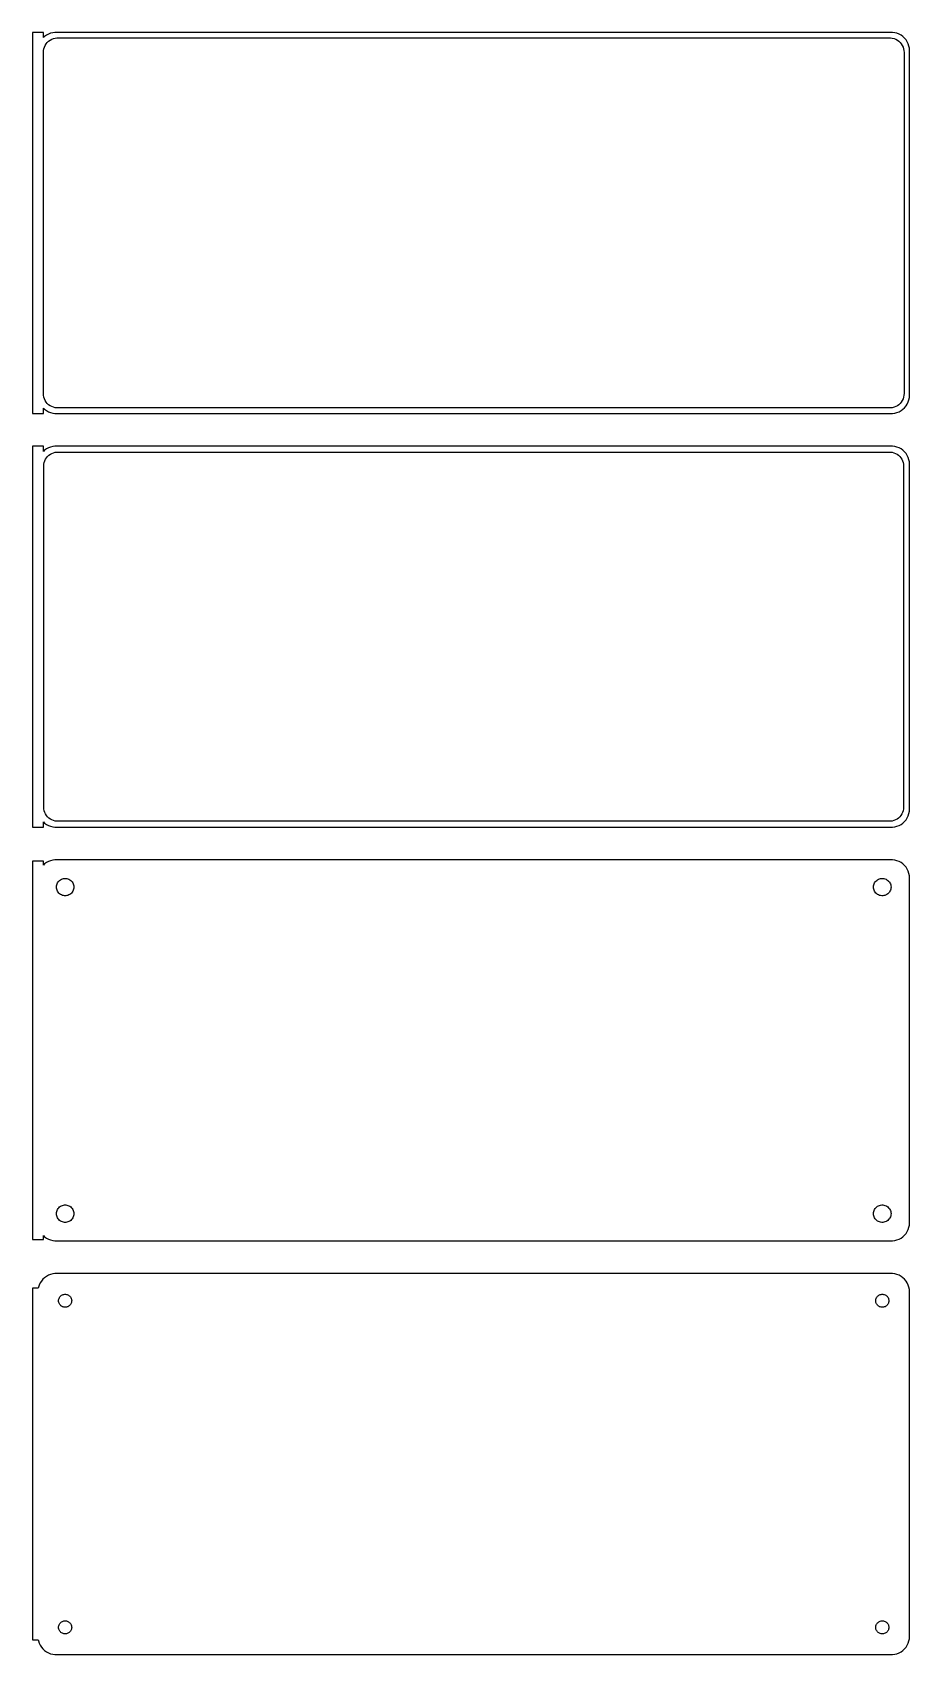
# Model space of a CAD drawing. Header units: metres. Extents: x -122 to 120, y 290 to 736.
import ezdxf

# ---------------------------------------------------------------- set-up
doc = ezdxf.new("R2010")
doc.units = ezdxf.units.M

msp = doc.modelspace()

# ---------------------------------------------------------------- linework, layer by layer
for p, q in [((-118.5, 736.49), (-121.5, 736.49)), ((-121.5, 736.49), (-121.5, 631.51)), ((-118.5, 735.059), (-118.5, 736.49)), ((-118.187, 735.353), (-118.5, 735.059)), ((-117.679, 735.722), (-118.187, 735.353)), ((-118.005, 732.927), (-117.736, 733.351)), ((-117.736, 733.351), (-117.416, 733.738)), ((-117.129, 736.024), (-117.679, 735.722)), ((-117.416, 733.738), (-117.05, 734.082)), ((-116.545, 736.255), (-117.129, 736.024)), ((-117.05, 734.082), (-116.643, 734.377)), ((-116.643, 734.377), (-116.203, 734.619)), ((-115.937, 736.411), (-116.545, 736.255)), ((-116.203, 734.619), (-115.736, 734.804)), ((-115.314, 736.49), (-115.937, 736.411)), ((-115.736, 734.804), (-115.25, 734.929)), ((115.314, 736.49), (-115.314, 736.49)), ((-115.25, 734.929), (-114.751, 734.992)), ((-114.751, 734.992), (114.751, 734.992)), ((114.751, 734.992), (115.25, 734.929)), ((115.25, 734.929), (115.736, 734.804)), ((115.937, 736.411), (115.314, 736.49)), ((115.736, 734.804), (116.203, 734.619)), ((116.545, 736.255), (115.937, 736.411)), ((116.203, 734.619), (116.643, 734.377)), ((117.129, 736.024), (116.545, 736.255)), ((116.643, 734.377), (117.05, 734.082)), ((117.05, 734.082), (117.416, 733.738)), ((117.679, 735.722), (117.129, 736.024)), ((117.416, 733.738), (117.736, 733.351)), ((118.187, 735.353), (117.679, 735.722)), ((117.736, 733.351), (118.005, 732.927)), ((118.645, 734.923), (118.187, 735.353)), ((119.045, 734.439), (118.645, 734.923)), ((119.382, 733.909), (119.045, 734.439)), ((119.649, 733.341), (119.382, 733.909)), ((119.843, 732.743), (119.649, 733.341)), ((-118.5, 731), (-118.468, 731.501)), ((-118.5, 637), (-118.5, 731)), ((-118.468, 731.501), (-118.374, 731.995)), ((-118.374, 731.995), (-118.219, 732.472)), ((-118.219, 732.472), (-118.005, 732.927)), ((118.005, 732.927), (118.219, 732.472)), ((118.219, 732.472), (118.374, 731.995)), ((118.374, 731.995), (118.468, 731.501)), ((118.468, 731.501), (118.5, 731)), ((118.5, 731), (118.5, 637)), ((119.961, 732.127), (119.843, 732.743)), ((120, 731.5), (119.961, 732.127)), ((120, 636.5), (120, 731.5)), ((-118.468, 636.499), (-118.5, 637)), ((-118.374, 636.005), (-118.468, 636.499)), ((-118.219, 635.528), (-118.374, 636.005)), ((-118.005, 635.073), (-118.219, 635.528)), ((-117.736, 634.649), (-118.005, 635.073)), ((118.005, 635.073), (117.736, 634.649)), ((118.219, 635.528), (118.005, 635.073)), ((118.374, 636.005), (118.219, 635.528)), ((118.468, 636.499), (118.374, 636.005)), ((118.5, 637), (118.468, 636.499)), ((119.649, 634.659), (119.843, 635.257)), ((119.843, 635.257), (119.961, 635.873)), ((119.961, 635.873), (120, 636.5)), ((-121.5, 631.51), (-118.5, 631.51)), ((-118.5, 632.941), (-118.187, 632.647)), ((-118.5, 631.51), (-118.5, 632.941)), ((-118.187, 632.647), (-117.679, 632.278)), ((-117.416, 634.262), (-117.736, 634.649)), ((-117.679, 632.278), (-117.129, 631.976)), ((-117.05, 633.918), (-117.416, 634.262)), ((-117.129, 631.976), (-116.545, 631.745)), ((-116.643, 633.623), (-117.05, 633.918)), ((-116.203, 633.381), (-116.643, 633.623)), ((-116.545, 631.745), (-115.937, 631.589)), ((-115.736, 633.196), (-116.203, 633.381)), ((-115.937, 631.589), (-115.314, 631.51)), ((-115.25, 633.071), (-115.736, 633.196)), ((-115.314, 631.51), (115.314, 631.51)), ((-114.751, 633.008), (-115.25, 633.071)), ((114.751, 633.008), (-114.751, 633.008)), ((115.25, 633.071), (114.751, 633.008)), ((115.736, 633.196), (115.25, 633.071)), ((115.314, 631.51), (115.937, 631.589)), ((116.203, 633.381), (115.736, 633.196)), ((115.937, 631.589), (116.545, 631.745)), ((116.643, 633.623), (116.203, 633.381)), ((116.545, 631.745), (117.129, 631.976)), ((117.05, 633.918), (116.643, 633.623)), ((117.416, 634.262), (117.05, 633.918)), ((117.129, 631.976), (117.679, 632.278)), ((117.736, 634.649), (117.416, 634.262)), ((117.679, 632.278), (118.187, 632.647)), ((118.187, 632.647), (118.645, 633.077)), ((118.645, 633.077), (119.045, 633.561)), ((119.045, 633.561), (119.382, 634.091)), ((119.382, 634.091), (119.649, 634.659)), ((-118.5, 622.49), (-121.5, 622.49)), ((-121.5, 622.49), (-121.5, 517.51)), ((-118.5, 621.059), (-118.5, 622.49)), ((-118.187, 621.353), (-118.5, 621.059)), ((-117.679, 621.722), (-118.187, 621.353)), ((-117.129, 622.024), (-117.679, 621.722)), ((-116.545, 622.255), (-117.129, 622.024)), ((-115.937, 622.411), (-116.545, 622.255)), ((-115.314, 622.49), (-115.937, 622.411)), ((115.314, 622.49), (-115.314, 622.49)), ((115.937, 622.411), (115.314, 622.49)), ((116.545, 622.255), (115.937, 622.411)), ((117.129, 622.024), (116.545, 622.255)), ((117.679, 621.722), (117.129, 622.024)), ((118.187, 621.353), (117.679, 621.722)), ((118.645, 620.923), (118.187, 621.353)), ((-118.373, 617), (-118.342, 617.485)), ((-118.373, 523), (-118.373, 617)), ((-118.342, 617.485), (-118.251, 617.963)), ((-118.251, 617.963), (-118.101, 618.426)), ((-118.101, 618.426), (-117.894, 618.866)), ((-117.894, 618.866), (-117.633, 619.276)), ((-117.633, 619.276), (-117.323, 619.651)), ((-117.323, 619.651), (-116.969, 619.984)), ((-116.969, 619.984), (-116.575, 620.27)), ((-116.575, 620.27), (-116.149, 620.504)), ((-116.149, 620.504), (-115.697, 620.683)), ((-115.697, 620.683), (-115.226, 620.804)), ((-115.226, 620.804), (-114.743, 620.865)), ((-114.743, 620.865), (114.743, 620.865)), ((114.743, 620.865), (115.226, 620.804)), ((115.226, 620.804), (115.697, 620.683)), ((115.697, 620.683), (116.149, 620.504)), ((116.149, 620.504), (116.575, 620.27)), ((116.575, 620.27), (116.969, 619.984)), ((116.969, 619.984), (117.323, 619.651)), ((117.323, 619.651), (117.633, 619.276)), ((117.633, 619.276), (117.894, 618.866)), ((117.894, 618.866), (118.101, 618.426)), ((118.101, 618.426), (118.251, 617.963)), ((118.251, 617.963), (118.342, 617.485)), ((118.342, 617.485), (118.373, 617)), ((118.373, 617), (118.373, 523)), ((119.045, 620.439), (118.645, 620.923)), ((119.382, 619.909), (119.045, 620.439)), ((119.649, 619.341), (119.382, 619.909)), ((119.843, 618.743), (119.649, 619.341)), ((119.961, 618.127), (119.843, 618.743)), ((120, 617.5), (119.961, 618.127)), ((120, 522.5), (120, 617.5)), ((-118.342, 522.515), (-118.373, 523)), ((118.373, 523), (118.342, 522.515)), ((-118.5, 518.941), (-118.187, 518.647)), ((-118.5, 517.51), (-118.5, 518.941)), ((-118.251, 522.037), (-118.342, 522.515)), ((-118.101, 521.574), (-118.251, 522.037)), ((-118.187, 518.647), (-117.679, 518.278)), ((-117.894, 521.134), (-118.101, 521.574)), ((-117.633, 520.724), (-117.894, 521.134)), ((-117.323, 520.349), (-117.633, 520.724)), ((-116.969, 520.016), (-117.323, 520.349)), ((-116.575, 519.73), (-116.969, 520.016)), ((-116.149, 519.496), (-116.575, 519.73)), ((-115.697, 519.317), (-116.149, 519.496)), ((-115.226, 519.196), (-115.697, 519.317)), ((-114.743, 519.135), (-115.226, 519.196)), ((114.743, 519.135), (-114.743, 519.135)), ((115.226, 519.196), (114.743, 519.135)), ((115.697, 519.317), (115.226, 519.196)), ((116.149, 519.496), (115.697, 519.317)), ((116.575, 519.73), (116.149, 519.496)), ((116.969, 520.016), (116.575, 519.73)), ((117.323, 520.349), (116.969, 520.016)), ((117.633, 520.724), (117.323, 520.349)), ((117.894, 521.134), (117.633, 520.724)), ((117.679, 518.278), (118.187, 518.647)), ((118.101, 521.574), (117.894, 521.134)), ((118.251, 522.037), (118.101, 521.574)), ((118.187, 518.647), (118.645, 519.077)), ((118.342, 522.515), (118.251, 522.037)), ((118.645, 519.077), (119.045, 519.561)), ((119.045, 519.561), (119.382, 520.091)), ((119.382, 520.091), (119.649, 520.659)), ((119.649, 520.659), (119.843, 521.257)), ((119.843, 521.257), (119.961, 521.873)), ((119.961, 521.873), (120, 522.5)), ((-121.5, 517.51), (-118.5, 517.51)), ((-117.679, 518.278), (-117.129, 517.976)), ((-117.129, 517.976), (-116.545, 517.745)), ((-116.545, 517.745), (-115.937, 517.589)), ((-115.937, 517.589), (-115.314, 517.51)), ((-115.314, 517.51), (115.314, 517.51)), ((115.314, 517.51), (115.937, 517.589)), ((115.937, 517.589), (116.545, 517.745)), ((116.545, 517.745), (117.129, 517.976)), ((117.129, 517.976), (117.679, 518.278)), ((-118.5, 508.115), (-121.5, 508.115)), ((-121.5, 508.115), (-121.5, 403.885)), ((-118.5, 507.059), (-118.5, 508.115)), ((-118.187, 507.353), (-118.5, 507.059)), ((-117.679, 507.722), (-118.187, 507.353)), ((-117.129, 508.024), (-117.679, 507.722)), ((-116.545, 508.255), (-117.129, 508.024)), ((-115.937, 508.411), (-116.545, 508.255)), ((-115.314, 508.49), (-115.937, 508.411)), ((115.314, 508.49), (-115.314, 508.49)), ((115.937, 508.411), (115.314, 508.49)), ((116.545, 508.255), (115.937, 508.411)), ((117.129, 508.024), (116.545, 508.255)), ((117.679, 507.722), (117.129, 508.024)), ((118.187, 507.353), (117.679, 507.722)), ((118.645, 506.923), (118.187, 507.353)), ((119.045, 506.439), (118.645, 506.923)), ((119.382, 505.909), (119.045, 506.439)), ((119.649, 505.341), (119.382, 505.909)), ((119.843, 504.743), (119.649, 505.341)), ((-114.9, 501), (-114.881, 501.301)), ((-114.881, 500.699), (-114.9, 501)), ((-114.881, 501.301), (-114.825, 501.597)), ((-114.825, 500.403), (-114.881, 500.699)), ((-114.825, 501.597), (-114.731, 501.883)), ((-114.731, 501.883), (-114.603, 502.156)), ((-114.603, 502.156), (-114.442, 502.411)), ((-114.442, 502.411), (-114.25, 502.643)), ((-114.25, 502.643), (-114.03, 502.849)), ((-114.03, 502.849), (-113.786, 503.026)), ((-113.786, 503.026), (-113.522, 503.172)), ((-113.522, 503.172), (-113.242, 503.283)), ((-113.242, 503.283), (-112.95, 503.357)), ((-112.95, 503.357), (-112.651, 503.395)), ((-112.651, 503.395), (-112.349, 503.395)), ((-112.349, 503.395), (-112.05, 503.357)), ((-112.05, 503.357), (-111.758, 503.283)), ((-111.758, 503.283), (-111.478, 503.172)), ((-111.478, 503.172), (-111.214, 503.026)), ((-111.214, 503.026), (-110.97, 502.849)), ((-110.97, 502.849), (-110.75, 502.643)), ((-110.75, 502.643), (-110.558, 502.411)), ((-110.558, 502.411), (-110.397, 502.156)), ((-110.397, 502.156), (-110.269, 501.883)), ((-110.269, 501.883), (-110.175, 501.597)), ((-110.175, 501.597), (-110.119, 501.301)), ((-110.119, 500.699), (-110.175, 500.403)), ((-110.119, 501.301), (-110.1, 501)), ((-110.1, 501), (-110.119, 500.699)), ((110.1, 501), (110.119, 501.301)), ((110.119, 500.699), (110.1, 501)), ((110.119, 501.301), (110.175, 501.597)), ((110.175, 500.403), (110.119, 500.699)), ((110.175, 501.597), (110.269, 501.883)), ((110.269, 501.883), (110.397, 502.156)), ((110.397, 502.156), (110.558, 502.411)), ((110.558, 502.411), (110.75, 502.643)), ((110.75, 502.643), (110.97, 502.849)), ((110.97, 502.849), (111.214, 503.026)), ((111.214, 503.026), (111.478, 503.172)), ((111.478, 503.172), (111.758, 503.283)), ((111.758, 503.283), (112.05, 503.357)), ((112.05, 503.357), (112.349, 503.395)), ((112.349, 503.395), (112.651, 503.395)), ((112.651, 503.395), (112.95, 503.357)), ((112.95, 503.357), (113.242, 503.283)), ((113.242, 503.283), (113.522, 503.172)), ((113.522, 503.172), (113.786, 503.026)), ((113.786, 503.026), (114.03, 502.849)), ((114.03, 502.849), (114.25, 502.643)), ((114.25, 502.643), (114.442, 502.411)), ((114.442, 502.411), (114.603, 502.156)), ((114.603, 502.156), (114.731, 501.883)), ((114.731, 501.883), (114.825, 501.597)), ((114.825, 501.597), (114.881, 501.301)), ((114.881, 500.699), (114.825, 500.403)), ((114.881, 501.301), (114.9, 501)), ((114.9, 501), (114.881, 500.699)), ((119.961, 504.127), (119.843, 504.743)), ((120, 503.5), (119.961, 504.127)), ((120, 408.5), (120, 503.5)), ((-114.731, 500.117), (-114.825, 500.403)), ((-114.603, 499.844), (-114.731, 500.117)), ((-114.442, 499.589), (-114.603, 499.844)), ((-114.25, 499.357), (-114.442, 499.589)), ((-114.03, 499.151), (-114.25, 499.357)), ((-113.786, 498.974), (-114.03, 499.151)), ((-113.522, 498.828), (-113.786, 498.974)), ((-113.242, 498.717), (-113.522, 498.828)), ((-112.95, 498.643), (-113.242, 498.717)), ((-112.651, 498.605), (-112.95, 498.643)), ((-112.349, 498.605), (-112.651, 498.605)), ((-112.05, 498.643), (-112.349, 498.605)), ((-111.758, 498.717), (-112.05, 498.643)), ((-111.478, 498.828), (-111.758, 498.717)), ((-111.214, 498.974), (-111.478, 498.828)), ((-110.97, 499.151), (-111.214, 498.974)), ((-110.75, 499.357), (-110.97, 499.151)), ((-110.558, 499.589), (-110.75, 499.357)), ((-110.397, 499.844), (-110.558, 499.589)), ((-110.269, 500.117), (-110.397, 499.844)), ((-110.175, 500.403), (-110.269, 500.117)), ((110.269, 500.117), (110.175, 500.403)), ((110.397, 499.844), (110.269, 500.117)), ((110.558, 499.589), (110.397, 499.844)), ((110.75, 499.357), (110.558, 499.589)), ((110.97, 499.151), (110.75, 499.357)), ((111.214, 498.974), (110.97, 499.151)), ((111.478, 498.828), (111.214, 498.974)), ((111.758, 498.717), (111.478, 498.828)), ((112.05, 498.643), (111.758, 498.717)), ((112.349, 498.605), (112.05, 498.643)), ((112.651, 498.605), (112.349, 498.605)), ((112.95, 498.643), (112.651, 498.605)), ((113.242, 498.717), (112.95, 498.643)), ((113.522, 498.828), (113.242, 498.717)), ((113.786, 498.974), (113.522, 498.828)), ((114.03, 499.151), (113.786, 498.974)), ((114.25, 499.357), (114.03, 499.151)), ((114.442, 499.589), (114.25, 499.357)), ((114.603, 499.844), (114.442, 499.589)), ((114.731, 500.117), (114.603, 499.844)), ((114.825, 500.403), (114.731, 500.117)), ((-114.9, 411), (-114.881, 411.301)), ((-114.881, 411.301), (-114.825, 411.597)), ((-114.825, 411.597), (-114.731, 411.883)), ((-114.731, 411.883), (-114.603, 412.156)), ((-114.603, 412.156), (-114.442, 412.411)), ((-114.442, 412.411), (-114.25, 412.643)), ((-114.25, 412.643), (-114.03, 412.849)), ((-114.03, 412.849), (-113.786, 413.026)), ((-113.786, 413.026), (-113.522, 413.172)), ((-113.522, 413.172), (-113.242, 413.283)), ((-113.242, 413.283), (-112.95, 413.357)), ((-112.95, 413.357), (-112.651, 413.395)), ((-112.651, 413.395), (-112.349, 413.395)), ((-112.349, 413.395), (-112.05, 413.357)), ((-112.05, 413.357), (-111.758, 413.283)), ((-111.758, 413.283), (-111.478, 413.172)), ((-111.478, 413.172), (-111.214, 413.026)), ((-111.214, 413.026), (-110.97, 412.849)), ((-110.97, 412.849), (-110.75, 412.643)), ((-110.75, 412.643), (-110.558, 412.411)), ((-110.558, 412.411), (-110.397, 412.156)), ((-110.397, 412.156), (-110.269, 411.883)), ((-110.269, 411.883), (-110.175, 411.597)), ((-110.175, 411.597), (-110.119, 411.301)), ((-110.119, 411.301), (-110.1, 411)), ((110.1, 411), (110.119, 411.301)), ((110.119, 411.301), (110.175, 411.597)), ((110.175, 411.597), (110.269, 411.883)), ((110.269, 411.883), (110.397, 412.156)), ((110.397, 412.156), (110.558, 412.411)), ((110.558, 412.411), (110.75, 412.643)), ((110.75, 412.643), (110.97, 412.849)), ((110.97, 412.849), (111.214, 413.026)), ((111.214, 413.026), (111.478, 413.172)), ((111.478, 413.172), (111.758, 413.283)), ((111.758, 413.283), (112.05, 413.357)), ((112.05, 413.357), (112.349, 413.395)), ((112.349, 413.395), (112.651, 413.395)), ((112.651, 413.395), (112.95, 413.357)), ((112.95, 413.357), (113.242, 413.283)), ((113.242, 413.283), (113.522, 413.172)), ((113.522, 413.172), (113.786, 413.026)), ((113.786, 413.026), (114.03, 412.849)), ((114.03, 412.849), (114.25, 412.643)), ((114.25, 412.643), (114.442, 412.411)), ((114.442, 412.411), (114.603, 412.156)), ((114.603, 412.156), (114.731, 411.883)), ((114.731, 411.883), (114.825, 411.597)), ((114.825, 411.597), (114.881, 411.301)), ((114.881, 411.301), (114.9, 411)), ((-114.881, 410.699), (-114.9, 411)), ((-114.825, 410.403), (-114.881, 410.699)), ((-114.731, 410.117), (-114.825, 410.403)), ((-114.603, 409.844), (-114.731, 410.117)), ((-114.442, 409.589), (-114.603, 409.844)), ((-114.25, 409.357), (-114.442, 409.589)), ((-114.03, 409.151), (-114.25, 409.357)), ((-113.786, 408.974), (-114.03, 409.151)), ((-113.522, 408.828), (-113.786, 408.974)), ((-113.242, 408.717), (-113.522, 408.828)), ((-112.95, 408.643), (-113.242, 408.717)), ((-112.651, 408.605), (-112.95, 408.643)), ((-112.349, 408.605), (-112.651, 408.605)), ((-112.05, 408.643), (-112.349, 408.605)), ((-111.758, 408.717), (-112.05, 408.643)), ((-111.478, 408.828), (-111.758, 408.717)), ((-111.214, 408.974), (-111.478, 408.828)), ((-110.97, 409.151), (-111.214, 408.974)), ((-110.75, 409.357), (-110.97, 409.151)), ((-110.558, 409.589), (-110.75, 409.357)), ((-110.397, 409.844), (-110.558, 409.589)), ((-110.269, 410.117), (-110.397, 409.844)), ((-110.175, 410.403), (-110.269, 410.117)), ((-110.119, 410.699), (-110.175, 410.403)), ((-110.1, 411), (-110.119, 410.699)), ((110.119, 410.699), (110.1, 411)), ((110.175, 410.403), (110.119, 410.699)), ((110.269, 410.117), (110.175, 410.403)), ((110.397, 409.844), (110.269, 410.117)), ((110.558, 409.589), (110.397, 409.844)), ((110.75, 409.357), (110.558, 409.589)), ((110.97, 409.151), (110.75, 409.357)), ((111.214, 408.974), (110.97, 409.151)), ((111.478, 408.828), (111.214, 408.974)), ((111.758, 408.717), (111.478, 408.828)), ((112.05, 408.643), (111.758, 408.717)), ((112.349, 408.605), (112.05, 408.643)), ((112.651, 408.605), (112.349, 408.605)), ((112.95, 408.643), (112.651, 408.605)), ((113.242, 408.717), (112.95, 408.643)), ((113.522, 408.828), (113.242, 408.717)), ((113.786, 408.974), (113.522, 408.828)), ((114.03, 409.151), (113.786, 408.974)), ((114.25, 409.357), (114.03, 409.151)), ((114.442, 409.589), (114.25, 409.357)), ((114.603, 409.844), (114.442, 409.589)), ((114.731, 410.117), (114.603, 409.844)), ((114.825, 410.403), (114.731, 410.117)), ((114.881, 410.699), (114.825, 410.403)), ((114.9, 411), (114.881, 410.699)), ((119.649, 406.659), (119.843, 407.257)), ((119.843, 407.257), (119.961, 407.873)), ((119.961, 407.873), (120, 408.5)), ((-121.5, 403.885), (-118.5, 403.885)), ((-118.5, 403.885), (-118.5, 404.941)), ((-118.5, 404.941), (-118.187, 404.647)), ((-118.187, 404.647), (-117.679, 404.278)), ((-117.679, 404.278), (-117.129, 403.976)), ((-117.129, 403.976), (-116.545, 403.745)), ((-116.545, 403.745), (-115.937, 403.589)), ((-115.937, 403.589), (-115.314, 403.51)), ((-115.314, 403.51), (115.314, 403.51)), ((115.314, 403.51), (115.937, 403.589)), ((115.937, 403.589), (116.545, 403.745)), ((116.545, 403.745), (117.129, 403.976)), ((117.129, 403.976), (117.679, 404.278)), ((117.679, 404.278), (118.187, 404.647)), ((118.187, 404.647), (118.645, 405.077)), ((118.645, 405.077), (119.045, 405.561)), ((119.045, 405.561), (119.382, 406.091)), ((119.382, 406.091), (119.649, 406.659)), ((-118.187, 393.353), (-118.645, 392.923)), ((-117.679, 393.722), (-118.187, 393.353)), ((-117.129, 394.024), (-117.679, 393.722)), ((-116.545, 394.255), (-117.129, 394.024)), ((-115.937, 394.411), (-116.545, 394.255)), ((-115.314, 394.49), (-115.937, 394.411)), ((115.314, 394.49), (-115.314, 394.49)), ((115.937, 394.411), (115.314, 394.49)), ((116.545, 394.255), (115.937, 394.411)), ((117.129, 394.024), (116.545, 394.255)), ((117.679, 393.722), (117.129, 394.024)), ((118.187, 393.353), (117.679, 393.722)), ((118.645, 392.923), (118.187, 393.353)), ((-119.9, 390.444), (-121.5, 390.444)), ((-121.5, 390.444), (-121.5, 293.556)), ((-119.843, 390.743), (-119.9, 390.444)), ((-119.649, 391.341), (-119.843, 390.743)), ((-119.382, 391.909), (-119.649, 391.341)), ((-119.045, 392.439), (-119.382, 391.909)), ((-118.645, 392.923), (-119.045, 392.439)), ((119.045, 392.439), (118.645, 392.923)), ((119.382, 391.909), (119.045, 392.439)), ((119.649, 391.341), (119.382, 391.909)), ((119.843, 390.743), (119.649, 391.341)), ((119.961, 390.127), (119.843, 390.743)), ((120, 389.5), (119.961, 390.127)), ((120, 294.5), (120, 389.5)), ((-114.3, 387), (-114.286, 387.226)), ((-114.286, 386.774), (-114.3, 387)), ((-114.286, 387.226), (-114.243, 387.448)), ((-114.243, 386.552), (-114.286, 386.774)), ((-114.243, 387.448), (-114.174, 387.663)), ((-114.174, 386.337), (-114.243, 386.552)), ((-114.174, 387.663), (-114.077, 387.867)), ((-114.077, 386.133), (-114.174, 386.337)), ((-114.077, 387.867), (-113.956, 388.058)), ((-113.956, 385.942), (-114.077, 386.133)), ((-113.956, 388.058), (-113.812, 388.232)), ((-113.812, 385.768), (-113.956, 385.942)), ((-113.812, 388.232), (-113.647, 388.387)), ((-113.647, 385.613), (-113.812, 385.768)), ((-113.647, 388.387), (-113.464, 388.52)), ((-113.464, 385.48), (-113.647, 385.613)), ((-113.464, 388.52), (-113.266, 388.629)), ((-113.266, 385.371), (-113.464, 385.48)), ((-113.266, 388.629), (-113.056, 388.712)), ((-113.056, 385.288), (-113.266, 385.371)), ((-113.056, 388.712), (-112.837, 388.768)), ((-112.837, 385.232), (-113.056, 385.288)), ((-112.837, 388.768), (-112.613, 388.796)), ((-112.613, 385.204), (-112.837, 385.232)), ((-112.613, 388.796), (-112.387, 388.796)), ((-112.387, 385.204), (-112.613, 385.204)), ((-112.387, 388.796), (-112.163, 388.768)), ((-112.163, 385.232), (-112.387, 385.204)), ((-112.163, 388.768), (-111.944, 388.712)), ((-111.944, 385.288), (-112.163, 385.232)), ((-111.944, 388.712), (-111.734, 388.629)), ((-111.734, 385.371), (-111.944, 385.288)), ((-111.734, 388.629), (-111.536, 388.52)), ((-111.536, 385.48), (-111.734, 385.371)), ((-111.536, 388.52), (-111.353, 388.387)), ((-111.353, 385.613), (-111.536, 385.48)), ((-111.353, 388.387), (-111.188, 388.232)), ((-111.188, 385.768), (-111.353, 385.613)), ((-111.188, 388.232), (-111.044, 388.058)), ((-111.044, 385.942), (-111.188, 385.768)), ((-111.044, 388.058), (-110.923, 387.867)), ((-110.923, 386.133), (-111.044, 385.942)), ((-110.923, 387.867), (-110.826, 387.663)), ((-110.826, 386.337), (-110.923, 386.133)), ((-110.826, 387.663), (-110.757, 387.448)), ((-110.757, 386.552), (-110.826, 386.337)), ((-110.757, 387.448), (-110.714, 387.226)), ((-110.714, 386.774), (-110.757, 386.552)), ((-110.714, 387.226), (-110.7, 387)), ((-110.7, 387), (-110.714, 386.774)), ((110.7, 387), (110.714, 387.226)), ((110.714, 386.774), (110.7, 387)), ((110.714, 387.226), (110.757, 387.448)), ((110.757, 386.552), (110.714, 386.774)), ((110.757, 387.448), (110.826, 387.663)), ((110.826, 386.337), (110.757, 386.552)), ((110.826, 387.663), (110.923, 387.867)), ((110.923, 386.133), (110.826, 386.337)), ((110.923, 387.867), (111.044, 388.058)), ((111.044, 385.942), (110.923, 386.133)), ((111.044, 388.058), (111.188, 388.232)), ((111.188, 385.768), (111.044, 385.942)), ((111.188, 388.232), (111.353, 388.387)), ((111.353, 385.613), (111.188, 385.768)), ((111.353, 388.387), (111.536, 388.52)), ((111.536, 385.48), (111.353, 385.613)), ((111.536, 388.52), (111.734, 388.629)), ((111.734, 385.371), (111.536, 385.48)), ((111.734, 388.629), (111.944, 388.712)), ((111.944, 385.288), (111.734, 385.371)), ((111.944, 388.712), (112.163, 388.768)), ((112.163, 385.232), (111.944, 385.288)), ((112.163, 388.768), (112.387, 388.796)), ((112.387, 385.204), (112.163, 385.232)), ((112.387, 388.796), (112.613, 388.796)), ((112.613, 385.204), (112.387, 385.204)), ((112.613, 388.796), (112.837, 388.768)), ((112.837, 385.232), (112.613, 385.204)), ((112.837, 388.768), (113.056, 388.712)), ((113.056, 385.288), (112.837, 385.232)), ((113.056, 388.712), (113.266, 388.629)), ((113.266, 385.371), (113.056, 385.288)), ((113.266, 388.629), (113.464, 388.52)), ((113.464, 385.48), (113.266, 385.371)), ((113.464, 388.52), (113.647, 388.387)), ((113.647, 385.613), (113.464, 385.48)), ((113.647, 388.387), (113.812, 388.232)), ((113.812, 385.768), (113.647, 385.613)), ((113.812, 388.232), (113.956, 388.058)), ((113.956, 385.942), (113.812, 385.768)), ((113.956, 388.058), (114.077, 387.867)), ((114.077, 386.133), (113.956, 385.942)), ((114.077, 387.867), (114.174, 387.663)), ((114.174, 386.337), (114.077, 386.133)), ((114.174, 387.663), (114.243, 387.448)), ((114.243, 386.552), (114.174, 386.337)), ((114.243, 387.448), (114.286, 387.226)), ((114.286, 386.774), (114.243, 386.552)), ((114.286, 387.226), (114.3, 387)), ((114.3, 387), (114.286, 386.774)), ((-114.3, 297), (-114.286, 297.226)), ((-114.286, 296.774), (-114.3, 297)), ((-114.286, 297.226), (-114.243, 297.448)), ((-114.243, 296.552), (-114.286, 296.774)), ((-114.243, 297.448), (-114.174, 297.663)), ((-114.174, 296.337), (-114.243, 296.552)), ((-114.174, 297.663), (-114.077, 297.867)), ((-114.077, 296.133), (-114.174, 296.337)), ((-114.077, 297.867), (-113.956, 298.058)), ((-113.956, 295.942), (-114.077, 296.133)), ((-113.956, 298.058), (-113.812, 298.232)), ((-113.812, 295.768), (-113.956, 295.942)), ((-113.812, 298.232), (-113.647, 298.387)), ((-113.647, 295.613), (-113.812, 295.768)), ((-113.647, 298.387), (-113.464, 298.52)), ((-113.464, 295.48), (-113.647, 295.613)), ((-113.464, 298.52), (-113.266, 298.629)), ((-113.266, 295.371), (-113.464, 295.48)), ((-113.266, 298.629), (-113.056, 298.712)), ((-113.056, 295.288), (-113.266, 295.371)), ((-113.056, 298.712), (-112.837, 298.768)), ((-112.837, 295.232), (-113.056, 295.288)), ((-112.837, 298.768), (-112.613, 298.796)), ((-112.613, 295.204), (-112.837, 295.232)), ((-112.613, 298.796), (-112.387, 298.796)), ((-112.387, 295.204), (-112.613, 295.204)), ((-112.387, 298.796), (-112.163, 298.768)), ((-112.163, 295.232), (-112.387, 295.204)), ((-112.163, 298.768), (-111.944, 298.712)), ((-111.944, 295.288), (-112.163, 295.232)), ((-111.944, 298.712), (-111.734, 298.629)), ((-111.734, 295.371), (-111.944, 295.288)), ((-111.734, 298.629), (-111.536, 298.52)), ((-111.536, 295.48), (-111.734, 295.371)), ((-111.536, 298.52), (-111.353, 298.387)), ((-111.353, 295.613), (-111.536, 295.48)), ((-111.353, 298.387), (-111.188, 298.232)), ((-111.188, 295.768), (-111.353, 295.613)), ((-111.188, 298.232), (-111.044, 298.058)), ((-111.044, 295.942), (-111.188, 295.768)), ((-111.044, 298.058), (-110.923, 297.867)), ((-110.923, 296.133), (-111.044, 295.942)), ((-110.923, 297.867), (-110.826, 297.663)), ((-110.826, 296.337), (-110.923, 296.133)), ((-110.826, 297.663), (-110.757, 297.448)), ((-110.757, 296.552), (-110.826, 296.337)), ((-110.757, 297.448), (-110.714, 297.226)), ((-110.714, 296.774), (-110.757, 296.552)), ((-110.714, 297.226), (-110.7, 297)), ((-110.7, 297), (-110.714, 296.774)), ((110.7, 297), (110.714, 297.226)), ((110.714, 296.774), (110.7, 297)), ((110.714, 297.226), (110.757, 297.448)), ((110.757, 296.552), (110.714, 296.774)), ((110.757, 297.448), (110.826, 297.663)), ((110.826, 296.337), (110.757, 296.552)), ((110.826, 297.663), (110.923, 297.867)), ((110.923, 296.133), (110.826, 296.337)), ((110.923, 297.867), (111.044, 298.058)), ((111.044, 295.942), (110.923, 296.133)), ((111.044, 298.058), (111.188, 298.232)), ((111.188, 295.768), (111.044, 295.942)), ((111.188, 298.232), (111.353, 298.387)), ((111.353, 295.613), (111.188, 295.768)), ((111.353, 298.387), (111.536, 298.52)), ((111.536, 295.48), (111.353, 295.613)), ((111.536, 298.52), (111.734, 298.629)), ((111.734, 295.371), (111.536, 295.48)), ((111.734, 298.629), (111.944, 298.712)), ((111.944, 295.288), (111.734, 295.371)), ((111.944, 298.712), (112.163, 298.768)), ((112.163, 295.232), (111.944, 295.288)), ((112.163, 298.768), (112.387, 298.796)), ((112.387, 295.204), (112.163, 295.232)), ((112.387, 298.796), (112.613, 298.796)), ((112.613, 295.204), (112.387, 295.204)), ((112.613, 298.796), (112.837, 298.768)), ((112.837, 295.232), (112.613, 295.204)), ((112.837, 298.768), (113.056, 298.712)), ((113.056, 295.288), (112.837, 295.232)), ((113.056, 298.712), (113.266, 298.629)), ((113.266, 295.371), (113.056, 295.288)), ((113.266, 298.629), (113.464, 298.52)), ((113.464, 295.48), (113.266, 295.371)), ((113.464, 298.52), (113.647, 298.387)), ((113.647, 295.613), (113.464, 295.48)), ((113.647, 298.387), (113.812, 298.232)), ((113.812, 295.768), (113.647, 295.613)), ((113.812, 298.232), (113.956, 298.058)), ((113.956, 295.942), (113.812, 295.768)), ((113.956, 298.058), (114.077, 297.867)), ((114.077, 296.133), (113.956, 295.942)), ((114.077, 297.867), (114.174, 297.663)), ((114.174, 296.337), (114.077, 296.133)), ((114.174, 297.663), (114.243, 297.448)), ((114.243, 296.552), (114.174, 296.337)), ((114.243, 297.448), (114.286, 297.226)), ((114.286, 296.774), (114.243, 296.552)), ((114.286, 297.226), (114.3, 297)), ((114.3, 297), (114.286, 296.774)), ((-121.5, 293.556), (-119.9, 293.556)), ((-119.9, 293.556), (-119.843, 293.257)), ((-119.843, 293.257), (-119.649, 292.659)), ((-119.649, 292.659), (-119.382, 292.091)), ((-119.382, 292.091), (-119.045, 291.561)), ((-119.045, 291.561), (-118.645, 291.077)), ((-118.645, 291.077), (-118.187, 290.647)), ((-118.187, 290.647), (-117.679, 290.278)), ((117.679, 290.278), (118.187, 290.647)), ((118.187, 290.647), (118.645, 291.077)), ((118.645, 291.077), (119.045, 291.561)), ((119.045, 291.561), (119.382, 292.091)), ((119.382, 292.091), (119.649, 292.659)), ((119.649, 292.659), (119.843, 293.257)), ((119.843, 293.257), (119.961, 293.873)), ((119.961, 293.873), (120, 294.5)), ((-117.679, 290.278), (-117.129, 289.976)), ((-117.129, 289.976), (-116.545, 289.745)), ((-116.545, 289.745), (-115.937, 289.589)), ((-115.937, 289.589), (-115.314, 289.51)), ((-115.314, 289.51), (115.314, 289.51)), ((115.314, 289.51), (115.937, 289.589)), ((115.937, 289.589), (116.545, 289.745)), ((116.545, 289.745), (117.129, 289.976)), ((117.129, 289.976), (117.679, 290.278))]:
    msp.add_line(p, q)

doc.saveas('drawing.dxf')
